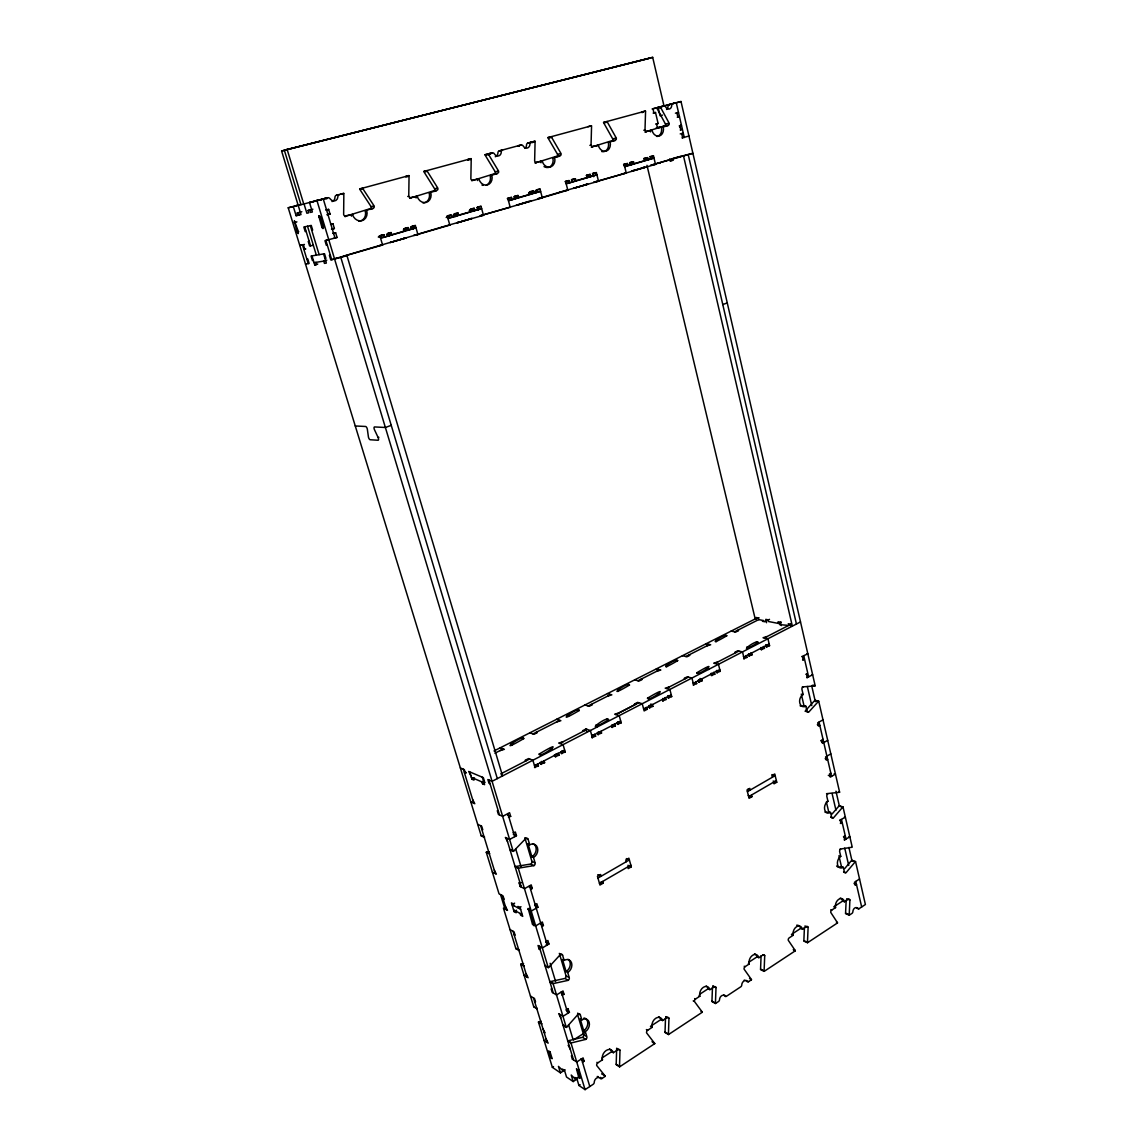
<?xml version="1.0" encoding="UTF-8"?>
<svg xmlns="http://www.w3.org/2000/svg" width="1147" height="1147" viewBox="0 0 1147 1147"><rect width="100%" height="100%" fill="white"/><g stroke="black" fill="none" stroke-linecap="round" stroke-linejoin="round"><path stroke-width="1.5" d="M409.923 198.187L434.498 190.56A2.351 1.993 74.5 0 0 434.613 188.796L424.103 172.064A2.366 2.007 73.4 0 1 423.845 171.433L427.014 170.659A2.38 2.007 73.6 0 0 427.286 171.29L437.81 188.094A2.351 1.993 74.7 0 1 437.695 189.843L430.756 192.51A8.273 7.04 74.3 0 1 426.225 202.374A8.273 7.04 74.3 0 1 417.207 196.323L409.794 197.685A2.38 2.036 73.7 0 1 408.762 196.237L409.049 176.265A2.394 2.036 72.7 0 0 408.949 175.591L405.823 176.351A2.38 2.022 72.5 0 1 405.923 177.025L408.002 176.523M471.761 180.782L495.103 173.512A2.294 1.893 76.6 0 0 495.232 171.806L485.281 155.361A2.323 1.907 75.6 0 1 485.038 154.745L488.35 153.927A2.323 1.921 75.7 0 0 488.608 154.544L498.558 171.046A2.308 1.907 76.7 0 1 498.443 172.767L491.819 175.333A8.072 6.71 76.4 0 1 487.461 184.925A8.072 6.71 76.4 0 1 478.901 178.961L471.833 180.251A2.323 1.936 75.9 0 1 470.858 178.817L471.216 159.29A2.337 1.936 75 0 0 471.116 158.63L467.847 159.433A2.323 1.936 74.9 0 1 467.933 159.935M535.205 162.931L557.428 155.992A2.237 1.807 78.2 0 0 557.542 154.329L548.166 138.199A2.265 1.821 77.4 0 1 547.936 137.583L551.392 136.722A2.265 1.821 77.5 0 0 551.621 137.339L561.012 153.526A2.251 1.807 78.3 0 1 560.897 155.203L554.589 157.655A7.871 6.38 78.2 0 1 554.159 163.548A7.886 6.38 78.2 0 1 544.424 165.068A7.871 6.38 78.2 0 1 542.302 161.125L535.563 162.329A2.265 1.85 77.8 0 1 534.645 160.924L535.076 141.855A2.28 1.85 77 0 0 534.989 141.21L531.577 142.056A2.265 1.835 76.9 0 1 531.663 142.701L534.502 141.999M591.422 147.103L612.57 140.493A2.194 1.721 79.5 0 0 612.684 138.859L603.795 123.001A2.208 1.735 78.7 0 1 603.58 122.414L607.15 121.525A2.222 1.749 78.8 0 0 607.365 122.112L616.269 138.027A2.194 1.735 79.6 0 1 616.14 139.662L610.118 142.027A7.714 6.108 79.4 0 1 606.075 151.16A7.714 6.108 79.4 0 1 598.347 145.339L591.924 146.472A2.222 1.764 79.1 0 1 591.049 145.096L591.551 126.428A2.222 1.764 78.4 0 0 591.465 125.797L587.938 126.686M844.651 868.637L851.518 860.508A1.778 1.247 -72.6 0 1 851.863 860.221L855.547 861.555L865.397 904.51L859.031 908.725A1.778 1.233 -71.6 0 1 857.612 908.481A3.57 2.48 -71.5 0 0 854.773 908.008A3.57 2.48 -71.5 0 0 852.881 911.607A1.792 1.247 -71.4 0 1 851.934 913.413L849.282 915.163A1.792 1.247 -71.3 0 1 849.224 914.689L849.898 900.008A1.792 1.247 -71.6 0 0 848.278 899.291L844.479 901.786A6.294 4.402 -71.4 0 0 838.758 899.291A6.294 4.402 -71.4 0 0 835.561 907.607L831.718 910.116A1.807 1.262 -71.1 0 0 830.801 912.496L837.339 922.532A1.807 1.262 -70.9 0 1 837.496 922.934L807.517 942.734A1.835 1.29 -69.9 0 1 807.474 942.261L808.119 927.335A1.835 1.29 -70.2 0 0 806.427 926.633L802.484 929.213A6.438 4.559 -70 0 0 796.505 926.747A6.438 4.559 -70 0 0 793.222 935.249L789.222 937.859A1.85 1.305 -69.6 0 0 788.276 940.296L795.129 950.404A1.85 1.305 -69.4 0 1 795.301 950.806L764.16 971.366A1.878 1.333 -68.4 0 1 764.103 970.878L764.719 955.695A1.878 1.333 -68.7 0 0 762.956 955.007L758.855 957.688A6.595 4.717 -68.4 0 0 752.618 955.279A6.595 4.717 -68.4 0 0 749.235 963.967L745.091 966.677A1.893 1.362 -68 0 0 744.116 969.172L751.299 979.337A1.893 1.348 -67.8 0 1 751.471 979.753L748.561 981.674A1.893 1.348 -67.8 0 1 747.285 981.775L746.382 980.9A3.785 2.71 -67.6 0 0 741.937 983.839L741.679 985.474A1.893 1.362 -67.5 0 1 740.733 986.836L726.467 996.27A1.907 1.376 -67 0 1 725.162 996.37L724.244 995.51A3.828 2.753 -66.8 0 0 719.714 998.492L719.456 1000.141A1.921 1.376 -66.7 0 1 718.495 1001.532L715.499 1003.51A1.921 1.376 -66.6 0 1 715.441 1003.008L716.015 987.553A1.921 1.391 -66.9 0 0 714.165 986.879L709.893 989.66A6.767 4.903 -66.5 0 0 703.355 987.309A6.767 4.903 -66.5 0 0 699.856 996.213L695.526 999.037A1.936 1.405 -66.1 0 0 694.523 1001.603L702.079 1011.84A1.936 1.391 -66 0 1 702.265 1012.256L668.5 1034.551A1.964 1.434 -64.8 0 1 668.443 1034.049L668.959 1018.307A1.979 1.434 -65 0 0 667.038 1017.647L662.593 1020.543A6.939 5.075 -64.6 0 0 655.769 1018.264A6.939 5.075 -64.6 0 0 652.141 1027.368L647.639 1030.307A1.993 1.462 -64.2 0 0 646.607 1032.917L654.536 1043.225A1.993 1.448 -64.1 0 1 654.722 1043.641L619.595 1066.853L616.269 1064.731A2.022 1.477 -62.8 0 1 616.197 1064.215L616.67 1048.243M645.101 132.005L665.332 125.654A2.151 1.649 80.5 0 0 665.461 124.048L657.03 108.478A2.165 1.663 79.8 0 1 656.815 107.89L660.486 106.972A2.179 1.663 79.9 0 0 660.686 107.546L669.131 123.188A2.151 1.649 80.6 0 1 669.016 124.794L663.238 127.073A7.556 5.835 80.5 0 1 659.339 135.991A7.556 5.835 80.5 0 1 651.983 130.242L645.833 131.317A2.165 1.677 80.2 0 1 645.001 129.955L645.56 111.689A2.179 1.692 79.6 0 0 645.474 111.058L641.847 111.976A2.179 1.677 79.5 0 1 641.919 112.592L643.123 112.291M617.086 1048.501L619.997 1050.308L619.523 1066.337A2.022 1.477 -62.8 0 0 619.595 1066.853M668.5 1034.551L665.102 1032.572A1.964 1.434 -64.7 0 1 665.031 1032.071L665.504 1018.106M715.499 1003.51L712.029 1001.661A1.921 1.376 -66.6 0 1 711.957 1001.173L712.459 987.452M764.16 971.366L760.619 969.659A1.864 1.333 -68.4 0 1 760.561 969.172L761.092 955.709M807.517 942.734L803.918 941.142A1.821 1.29 -69.9 0 1 803.861 940.655L804.434 927.421M849.282 915.163L845.626 913.672A1.792 1.247 -71.3 0 1 845.568 913.198L846.171 900.18M855.547 861.555A1.792 1.247 -72.7 0 0 855.189 861.856L846.013 872.738A1.792 1.262 -72.3 0 1 844.393 871.992L843.776 871.763M839.962 849.11L851.848 847.289A1.792 1.262 -73 0 0 852.221 847.117L843.002 806.943A1.807 1.29 -73.9 0 0 842.644 807.23L833.31 818.04A1.807 1.29 -73.5 0 1 831.647 817.238L831.045 817.022M831.976 814.098L838.959 806.026A1.792 1.29 -73.9 0 1 839.303 805.739L843.002 806.943M563.492 1025.002A2.079 1.563 -61.9 0 1 563.048 1025.361L566.303 1027.411A2.079 1.563 -61.9 0 0 566.733 1027.052L578.231 1014.149A2.065 1.548 -62.5 0 1 580.339 1014.837L581.844 1019.898A7.212 5.405 -62.5 0 1 589.157 1022.264A7.212 5.405 -62.5 0 1 585.357 1031.669L586.848 1036.702A2.065 1.534 -62.3 0 1 585.759 1039.397L571.507 1042.867A2.079 1.548 -61.7 0 0 571.02 1043.096L567.779 1041.003A2.065 1.548 -61.7 0 1 568.252 1040.773L582.49 1037.318A2.05 1.534 -62.2 0 0 583.579 1034.637L577.572 1014.507M805.839 710.28L814.657 700.559A1.835 1.348 -76.7 0 1 815.015 700.272L818.714 701.204L839.604 792.161A1.807 1.29 -74.4 0 1 839.217 792.319L826.528 793.681M818.714 701.204A1.835 1.348 -76.8 0 0 818.356 701.477L808.721 712.129A1.85 1.362 -76.4 0 1 807.001 711.212L805.768 710.882M545.485 965.401A2.093 1.62 -62.6 0 1 545.04 965.745L548.266 967.638A2.093 1.62 -62.7 0 0 548.725 967.279L560.439 954.462A2.079 1.606 -63.3 0 1 562.589 955.207L564.138 960.412A7.269 5.577 -63.3 0 1 571.607 963.021A7.269 5.577 -63.3 0 1 567.736 972.498L569.27 977.66A2.079 1.591 -63 0 1 568.166 980.355L553.614 983.509A2.093 1.606 -62.4 0 0 553.126 983.725L549.886 981.803A2.079 1.606 -62.3 0 1 550.374 981.588L564.912 978.448A2.065 1.577 -63 0 0 566.016 975.753L559.335 953.372M510.487 849.497A2.122 1.721 -64.7 0 1 510.028 849.841L513.211 851.389A2.122 1.721 -64.8 0 0 513.684 851.045L525.856 838.4A2.108 1.706 -65.6 0 1 528.093 839.303L529.713 844.766A7.369 5.921 -65.4 0 1 537.499 847.848A7.369 5.921 -65.4 0 1 533.498 857.454L535.104 862.874A2.108 1.677 -65.1 0 1 533.957 865.612L518.831 868.107A2.122 1.706 -64.3 0 0 518.315 868.308L515.118 866.702A2.108 1.692 -64.3 0 1 515.634 866.515L530.731 864.035A2.093 1.677 -65 0 0 531.878 861.311L524.867 837.797M577.644 1077.535L575.292 1079.083L574.79 1077.434L576.941 1078.897L578.934 1085.463L585.07 1089.65L593.114 1084.331A2.05 1.505 -61.7 0 0 594.261 1082.266A4.101 2.997 -61.8 0 1 596.555 1078.123A4.101 2.997 -61.8 0 1 600.168 1078.366A2.05 1.491 -62 0 0 601.96 1078.495L605.243 1076.33A2.036 1.491 -62.1 0 0 605.043 1075.9L596.712 1065.534A2.05 1.505 -62.2 0 1 597.788 1062.868L602.476 1059.799A7.126 5.248 -62.6 0 1 606.218 1050.48A7.126 5.248 -62.6 0 1 613.358 1052.702L617.989 1049.677A2.022 1.491 -63 0 1 619.997 1050.308M578.934 1085.463L580.11 1084.689M602.189 1057.849L611.695 1051.656L613.358 1052.702M650.449 1026.379L660.887 1019.583L662.593 1020.543M699.555 994.363L708.143 988.757L709.893 989.66M748.833 962.218L757.077 956.842L758.855 957.688M791.416 934.461L800.678 928.425L802.484 929.213M833.74 906.861L842.658 901.055L844.479 901.786M578.547 1076.646L576.454 1068.746L577.945 1070.395L580.067 1078.366L578.547 1076.646L579.737 1075.872M565.098 1069.821L560.439 1072.846L558.446 1066.38L562.948 1070.71L562.446 1069.076L564.539 1070.495L566.518 1077.004L573.199 1081.564L577.902 1078.481M578.031 1070.624L579.221 1069.85M582.504 1062.251L584.095 1061.219L583.092 1057.892L576.726 1062.007L572.396 1059.14L571.392 1055.813L572.468 1056.53M572.396 1059.14L573.199 1058.624M859.547 878.989L854.515 882.244L855.232 885.326L856.494 884.509L854.042 883.577M541.269 1021.303L538.918 1021.848A2.007 1.534 -61.1 0 0 538.445 1022.049L552.367 1067.341L553.528 1066.595M573.572 1039.87L584.927 1032.644M567.865 1008.571L569.428 1012.299L562.962 1016.342L558.646 1013.647L560.74 1017.719M844.178 839.891L849.884 836.923L848.966 836.607M513.899 196.653L514.487 198.832L515.318 198.46M568.396 1008.901L566.245 1009.575M843.446 836.751L844.722 835.962M561.887 995.051L564.052 994.377L563.019 990.951L556.51 994.965L552.194 992.341L551.162 988.915L552.237 989.56M839.633 820.205L845.368 817.252L844.45 816.951M840.364 823.36L841.64 822.571M472.091 218.446L457.094 222.848L471.302 218.561L469.668 218.848M546.23 941.472L547.893 940.497L548.94 944.01L542.33 947.924L538.029 945.486L539.09 948.985L539.922 948.497M830.815 773.164L829.51 773.924L830.256 777.15L835.446 774.067L834.213 773.695M541.742 926.518L543.406 925.543L542.345 922.002L535.678 925.887L532.466 924.124L528.136 908.395L529.613 910.216L534.115 925.815L532.466 924.124M599.465 883.305L630.821 865.11M748.661 796.678L776.361 780.591M602.619 881.47L603.121 883.204L599.953 885.054L597.458 876.322L600.641 874.487L601.143 876.236L597.802 874.674M626.262 861.712L625.789 859.978L628.886 858.185L631.294 866.831L628.198 868.623L627.71 866.903M751.457 795.043L751.873 796.721L749.077 798.341L746.998 789.996L749.794 788.376L750.21 790.039L747.815 789.236M772.404 777.207L772.003 775.544L774.755 773.967L776.763 782.24L774.024 783.831L773.623 782.182M830.815 753.88L825.582 756.92L826.342 760.174L827.647 759.414L825.18 758.683M758.153 642.463C756.203 638.75 732.947 657.675 758.153 642.463L756.332 642.076M696.788 672.787C698.308 676.945 723.413 656.758 696.788 672.787L698.566 673.232M597.974 878.072L629.373 859.92L626.362 858.587M747.414 791.674L775.157 775.63L771.945 774.598M608.512 719.728C607.609 714.767 579.264 737.521 608.512 719.728L606.806 719.183M647.525 698.193C648.715 702.724 675.569 681.304 647.51 698.193L649.245 698.695M535.176 904.625L536.839 903.664L537.914 907.234L531.219 911.091L528.007 909.356L529.685 908.395M823.016 739.313L821.696 740.073L822.456 743.342L827.704 740.317M823.231 741.306L821.854 741.837M539.19 754.052C539.219 759.601 570.489 735.198 539.19 754.052L540.825 754.669M521.01 906.761L518.53 908.195L517.985 906.431L520.078 907.564L522.745 916.353L520.652 915.206L520.121 913.456M514.028 905.757L513.498 904.008L511.433 902.89L514.085 911.607L516.566 910.202M514.616 903.148L511.978 904.653L520.638 909.327M726.768 635.782C724.847 632.384 701.749 650.421 726.768 635.782L725.047 635.409M823.001 719.829L817.711 722.825L818.471 726.123L819.804 725.363L817.338 724.703M530.602 889.427L532.294 888.466L531.204 884.882L524.466 888.696L520.193 886.488L519.118 882.903L519.964 882.43M629.459 685.06C628.097 680.902 601.989 701.29 629.474 685.06L627.81 684.601M677.662 660.643C675.769 656.973 651.797 675.956 677.662 660.643L675.97 660.242M520.193 886.488L521.039 886.014M579.292 710.48C578.676 705.735 550.159 727.7 579.292 710.48L577.687 709.964M521.441 882.731L519.118 882.903M523.72 738.611C523.835 733.32 492.852 756.834 523.72 738.611L522.172 738.051M507.533 841.597L505.368 837.439L509.612 839.446L516.465 835.719L515.376 832.048L513.125 832.736M805.925 674.264L807.259 673.533M806.699 677.619L812.664 674.852L811.746 674.651M508.422 817.065L510.673 816.392L509.555 812.693L502.658 816.363L498.415 814.442L497.296 810.743L498.357 811.216M801.825 656.557L807.832 653.819L806.914 653.618M802.613 659.941L803.961 659.21M534.516 767.443L538.445 765.909L537.355 763.845M540.71 764.232L544.61 762.698L544.079 760.834M555.22 756.69L559.091 755.156L558.015 753.12M561.299 753.522L565.17 752.002L563.077 744.632L558.661 743.055L563.062 741.751M591.852 737.636L595.637 736.145L594.576 734.137M597.759 734.553L601.544 733.076L601.042 731.256M611.623 727.356L615.38 725.879L614.319 723.886M617.444 724.331L621.187 722.854L619.222 715.613L614.663 714.208L618.95 712.932L635.667 704.315L634.52 703.986L637.617 702.38L642.234 703.728L644.127 710.925L647.223 709.305L646.177 707.341M649.231 707.799L652.887 706.366L652.414 704.573L650.679 704.072M662.522 700.889L666.149 699.469L665.102 697.519M668.099 697.978L671.712 696.573L669.862 689.433L665.203 688.171L669.389 686.924M693.146 684.96L696.702 683.569L695.67 681.648M698.58 682.135L702.136 680.745L701.692 678.981L699.899 678.522M711.341 675.497L714.868 674.121L713.821 672.214M716.703 672.716L720.201 671.339L718.466 664.314L713.692 663.181L717.778 661.962M743.6 658.722L747.041 657.389L746.023 655.51M748.805 656.012L752.246 654.679L750.912 652.743M761.034 649.661L764.447 648.342L763.415 646.478M766.167 646.994L769.565 645.675L767.931 638.75L763.056 637.732L767.056 636.556M534.516 765.809L564.639 750.152M591.909 736.001L620.685 721.047M643.668 709.133L671.267 694.795M693.29 683.354L719.771 669.59M743.772 657.131L769.15 643.94M500.68 773.924L529.642 758.984M559.75 743.457L587.02 729.392M615.796 714.552L638.764 702.71M666.364 688.487L688.386 677.117M714.882 663.468L738.883 651.08M764.26 637.99L791.444 623.982M481.926 781.91L482.5 783.759L485.095 782.426M800.52 621.918L492.077 781.322L487.862 779.544L488.995 783.286L490.056 783.731M592.411 737.822L590.375 730.51L585.902 729.019L582.662 730.696L583.78 731.069M469.682 771.874L471.933 779.229L474.514 777.91M766.54 622.735L765.752 619.366L768.117 619.824L768.519 621.516L778.498 623.452L781.222 622.061M465.739 772.203L464.449 772.863L466.313 772.849M769.522 619.337L764.791 621.746L762.44 621.287L763.787 620.599L758.697 619.609M494.013 750.941L755.615 618.72M646.965 165.311L755.199 618.921L759.056 617.789M494.873 753.221L503.347 748.934M532.968 733.937L559.793 720.345M588.139 705.993L610.763 694.537M637.961 680.759L659.697 669.748M685.834 656.514L709.534 644.514M734.61 631.811L759.113 619.394M358.71 221.199A8.445 7.355 71.4 0 0 365.219 210.876L373.994 207.765A2.409 2.093 72 0 0 374.108 205.958L362.968 188.854A2.437 2.108 70.7 0 1 362.696 188.208L359.685 188.94A2.437 2.108 70.6 0 0 359.957 189.585L371.069 206.618L373.592 206.073M390.08 242.562L406.038 238.003M355.255 425.967L365.592 426.483A2.237 0.889 69 0 1 367.37 429.394L368.416 436.964A2.237 0.889 68.8 0 0 370.166 439.745L378.037 440.262A2.265 0.903 68.8 0 0 378.152 437.581L378.868 437.308M391.242 425.351L385.378 427.487L374.539 426.942A2.265 0.918 69 0 0 374.495 429.781L378.152 437.581M722.782 304.557L727.27 302.923M484.579 837.095A2.065 1.692 -64.2 0 1 484.235 837.339L481.238 835.876L288.212 207.793L293.317 206.56L296.112 215.693L297.933 215.278L297.231 212.998L298.464 212.711L299.166 215.005L301.001 214.575L281.603 151.017L652.686 57.35L663.97 105.796M390.496 242.433L405.665 238.003M652.686 57.35L281.603 151.017M572.482 181.699L571.794 181.943L574.217 181.355M378.553 245.831L449.81 225.099M510.171 207.234L480.134 215.765L542.302 197.872L540.008 189.069L537.169 189.642M518.716 204.668L531.319 200.897L530.387 201.083M542.259 197.743L567.822 190.173L565.041 190.717M598.476 181.097L655.496 164.365L653.489 155.906L649.847 156.666M445.581 226.002L483.461 215.292L481.023 206.317L477.74 206.947L478.543 209.887M563.234 191.205L598.519 181.226L596.368 172.595L592.841 173.312L593.687 176.71M673.002 158.343L692.917 153.282L651.826 164.967M669.733 158.859L670.206 160.895L673.318 159.978M326.809 260.197L323.755 261.1L324.443 263.38L326.35 263.079L323.569 253.917M335.125 258.663L338.537 257.645M343.656 256.125L377.836 246.017M446.599 225.672L413.78 235.407L417.952 234.691L415.343 225.515L412.203 226.088L413.063 229.099M528.853 201.342L516.336 205.227L518.458 204.74M564.353 190.846L537.757 198.732L542.302 197.872M680.687 156.422L650.65 165.34L655.496 164.365M311.984 255.896L314.737 264.914L317.762 264.025M378.768 236.554L382.195 235.565M378.281 237.042L381.707 236.038M386.553 234.619L389.98 233.615M403.672 229.601L407.099 228.597M410.526 227.608L414.325 226.489M453.337 215.077L456.764 214.073M469.266 210.417L472.693 209.414M528.695 193.026L532.122 192.036M403.257 230.06L406.683 229.056M446.169 217.5L449.595 216.496M453.022 215.493L456.463 214.489M528.552 193.399L537.126 190.875M410.927 226.748L412.088 228.913L408.848 229.873L408.189 227.593L405.077 228.167L405.723 230.432L409.493 229.386M479.733 208.783L477.281 209.5L481.668 208.668L447.99 218.532M515.046 198.732L512.035 199.607L511.462 197.413L508.107 198.073L508.68 200.252L511.677 199.377M537.04 192.28L534.086 193.14L533.527 190.961L530.129 191.635L530.688 193.814L537.04 192.28L535.907 190.216M538.416 191.578L536.065 192.266L540.624 191.377L508.479 200.797M649.173 159.118L652.371 158.171M384.546 236.985L383.887 234.705L380.833 235.264L381.492 237.529L384.546 236.985L387.858 236.024L387.199 233.744L391.156 232.583L391.815 234.863L390.281 235.135M403.758 228.841L404.934 231.006L387.887 235.852L390.324 235.278M451.732 217.285L451.115 215.048L447.904 215.665L448.52 217.887L451.732 217.285L454.886 216.367L453.725 214.231M457.022 215.564L471.116 211.607L469.969 209.485M474.829 210.518L474.227 208.295L470.958 208.926L471.56 211.134L474.829 210.518L477.926 209.614L476.779 207.492M516.953 198.001L530.545 194.187L529.412 192.123M569.629 182.717L569.084 180.566L565.614 181.269L566.159 183.42L569.629 182.717L572.496 181.886L571.378 179.85M574.188 181.226L587.307 177.541L586.647 175.133L590.175 174.416L590.705 176.538L593.515 175.72L590.59 176.308M627.968 165.612L627.452 163.505L623.868 164.25L624.384 166.344L633.13 163.921M632.183 164.222L644.829 160.666L644.342 158.573L647.582 157.626L648.069 159.72L644.442 160.465L643.954 158.386L647.582 157.626M648.069 159.72L650.765 158.931L650.263 156.838L653.489 155.906M380.603 238.304L416.017 227.909L411.845 228.669M566.217 183.864L596.927 174.86L592.225 175.806M624.714 166.716L654.019 158.114L647.137 159.677M379.385 235.967L383.887 234.705M404.274 228.74L408.189 227.593M411.443 226.647L415.343 225.515M446.8 216.267L451.115 215.048M454.269 214.131L458.026 213.027L458.642 215.263M470.514 209.385L474.227 208.295M477.324 207.392L481.023 206.317M507.289 198.589L511.462 197.413M514.458 196.538L518.057 195.492L518.645 197.671M529.971 192.008L533.527 190.961M536.481 190.101L540.008 189.069M565.055 181.699L569.084 180.566M571.952 179.735L575.393 178.731L575.937 180.868M590.175 174.416L586.189 175.52M596.368 172.595L592.397 173.699M623.567 164.595L627.452 163.505M629.603 162.831L633.474 161.756L633.976 163.849M303.869 249.415L305.79 248.956M585.429 184.753L587.852 184.165L573.457 188.352L587.149 184.28L585.4 184.624M469.711 218.991L471.517 218.518M403.816 238.49L405.393 238.06L403.773 238.347M301.288 244.985L299.768 245.429L304.414 244.454M332.73 233.357L335.655 232.798L337.06 237.443L324.959 240.698L326.365 245.343L327.325 245.157M682.049 137.955L688.946 136.006M632.212 164.351L630.262 164.853M516.996 198.13L514.587 198.718M457.065 215.708L455.015 216.238M335.655 232.798L333.103 233.472M332.315 229.099L334.379 228.511L332.974 223.837L330.537 224.353M680.214 130.012L681.791 129.568M298.005 231.852L297.087 232.038L298.163 233.587L298.449 231.751L294.349 220.754L297.087 232.038L298.607 231.608M330.91 224.425L332.974 223.837M656.6 127.919L659.711 127.045M665.303 125.812L657.475 128.02L656.514 123.905L658.091 123.475L655.51 112.492L653.13 113.08M345.061 216.439L370.954 208.424A2.409 2.079 71.8 0 0 371.069 206.618M366.725 210.532A8.473 7.384 71.5 0 1 362.008 220.654A8.473 7.384 71.5 0 1 352.516 214.532L344.731 215.994A2.437 2.136 70.6 0 1 343.641 214.503L343.842 194.072A2.452 2.136 69.5 0 0 343.727 193.384L340.774 194.101M296.901 221.858L294.205 222.604L295.553 222.317M325.734 210.044L328.644 209.385L330.049 214.088L327.239 214.819M642.98 167.72L645.159 167.218L631.452 171.204L644.514 167.304L642.707 167.663M296.112 215.693L299.166 214.862M326.565 209.958L328.644 209.385M655.51 112.492L653.933 112.922L652.958 108.793L664.357 105.696M297.231 212.998L301.833 211.722M298.191 205.37L304.041 203.965L306.866 213.242L308.744 212.812L308.041 210.489L312.873 209.227M288.212 207.793L299.453 204.883M318.178 200.094L303.754 204.037L287.08 149.253M308.041 210.489L309.762 210.087L310.479 212.424L312.371 211.98L309.532 202.632L327.655 197.757A2.466 2.151 68.9 0 1 330.092 198.804A4.918 4.287 69.1 0 0 337.906 196.667A2.452 2.136 69.5 0 1 339.383 194.56M331.999 201.557A4.903 4.287 68.9 0 0 334.953 197.37A2.437 2.136 69.4 0 1 336.429 195.277L343.727 193.384M359.685 188.94L408.949 175.591M423.845 171.433L471.116 158.63M485.038 154.745L492.235 152.866A2.308 1.907 75.9 0 1 494.371 153.884A4.617 3.799 75.9 0 0 498.615 155.906A4.617 3.799 75.9 0 0 501.268 151.992L501.368 151.332A2.308 1.893 76.2 0 1 502.601 150.042M495.275 156.723A4.602 3.785 75.8 0 0 497.927 152.823L498.027 152.164A2.294 1.893 76.1 0 1 499.246 150.874L521.096 144.995A2.28 1.864 76.7 0 1 523.175 145.999A4.574 3.713 76.8 0 0 527.319 148.02A4.574 3.713 76.8 0 0 529.928 144.164L530.029 143.504A2.28 1.85 77 0 1 531.233 142.228M524.925 148.364A4.559 3.699 76.7 0 0 526.53 144.995L526.631 144.35A2.28 1.85 76.9 0 1 527.821 143.074L534.989 141.21M547.936 137.583L591.465 125.797M603.58 122.414L645.474 111.058M656.815 107.89L663.869 106.04A2.165 1.663 80 0 1 665.704 107.029A4.316 3.298 80 0 0 669.361 109.008A4.316 3.298 80 0 0 671.726 105.395L671.812 104.778A2.165 1.649 80.2 0 1 672.902 103.588L676.243 102.671L684.272 137.497M309.532 202.632L326.637 198.116L324.085 198.732M667.826 105.022L672.586 103.732M676.271 102.8L681.017 101.51L815.173 685.763A1.85 1.362 -77.3 0 1 814.771 685.892L802.298 686.938M294.765 206.016L298.593 204.955M649.102 58.425L284.327 150.142L300.958 204.711M676.243 102.671L664.6 105.839L681.017 101.51M652.098 108.979L663.869 106.04M657.632 108.32L660.686 107.546M604.397 122.858L607.365 122.112M527.821 143.074L530.66 142.371M518.272 145.698L521.096 144.995M548.739 138.056L551.621 137.339M499.246 150.874L502.042 150.185M489.468 153.555L492.235 152.866M485.841 155.232L488.608 154.544M467.933 160.093L470.671 159.433M424.634 171.935L427.286 171.29M662.479 115.144L660.07 115.732L658.134 107.46M336.429 195.277L338.895 194.689M360.459 189.456L362.968 188.854M675.411 113.18L678.494 112.435L676.916 112.865L677.877 117.037L679.454 116.593L677.26 117.195M325.232 198.359L327.655 197.757M315.984 200.696L318.966 199.965M320.357 199.664L323.268 198.961L335.039 238.189M294.306 206.13L298.163 205.198M309.805 202.374L312.773 201.657M315.769 200.926L323.311 199.105M342.351 194.431L343.34 194.187M655.697 124.034L658.091 123.475M665.461 124.048L668.515 123.331M643.797 130.242L645.001 129.955M655.883 128.306L663.855 126.457M664.959 126.442L668.027 125.726M612.684 138.859L615.667 138.156M663.238 127.073L661.403 127.503A7.542 5.835 80.4 0 1 657.045 136.507M645.302 132.034L646.521 131.747M651.983 130.242L650.163 130.672A7.542 5.835 80.4 0 0 650.521 131.862M589.873 145.368L591.049 145.096M612.14 141.31L615.122 140.622M679.268 125.855L681.461 125.267L679.884 125.711L680.831 129.869M610.118 142.027L608.326 142.443A7.699 6.093 79.4 0 1 601.788 151.59M557.542 154.329L560.424 153.655M596.583 145.741L598.361 145.339M591.508 147.174L592.698 146.902M556.94 156.838L559.822 156.193M554.589 157.655L552.854 158.057A7.857 6.366 78.1 0 1 546.058 167.448M495.217 171.806L497.999 171.175M542.287 161.125L540.581 161.512A7.857 6.366 78.1 0 0 540.997 162.745M535.276 163.003L536.423 162.745M494.543 174.401L497.325 173.785M491.819 175.333L490.156 175.692A8.058 6.71 76.4 0 1 486.342 185.097M434.613 188.796L437.265 188.208M478.901 178.961L477.252 179.333A8.058 6.71 76.4 0 0 477.697 180.595M680.214 133.912L683.282 133.224L681.719 133.669L682.666 137.812M407.73 196.467L408.762 196.237M327.139 214.733L330.049 214.088M433.867 191.477L436.52 190.889M318.823 217.041L320.271 216.726M430.756 192.51L429.164 192.868A8.258 7.025 74.2 0 1 427.171 201.255A8.244 7.025 74.2 0 1 422.928 202.919M417.221 196.323L415.644 196.667A8.258 7.025 74.2 0 0 416.103 197.958M409.809 198.316L410.855 198.087M370.237 209.385L372.775 208.84M352.516 214.532L351.025 214.862A8.445 7.355 71.4 0 0 351.527 216.166M344.903 216.582L345.892 216.367M629.875 162.501L633.474 161.756M321.777 226.791L323.225 226.489M643.926 160.852L644.829 160.666M306.134 231.379L305.217 231.565L303.812 227.006L311.253 225.429L312.658 230.045L311.726 230.246M630.104 164.939L630.19 162.716M536.237 1007.754L537.255 1008.399A2.022 1.548 -61.3 0 1 536.825 1008.743L533.756 1006.808L520.709 964.34A2.022 1.577 -61.8 0 1 521.197 964.14L523.591 963.652M571.894 179.434L575.393 178.731M587.178 177.255L590.705 176.538M586.432 177.713L587.307 177.541M657.919 163.361L660.271 162.888M670.206 160.895L672.629 160.408M331.454 229.099L334.379 228.511M631.897 170.86L633.689 170.502M624.169 164.48L626.248 173.025L593.802 182.158L598.519 181.226M621.473 173.971L626.248 173.025M518.057 195.492L514.688 196.151L515.462 199.048M530.688 193.814L534.086 193.14M529.699 194.345L530.545 194.187M597.157 181.154L598.333 180.925M508.68 200.252L512.035 199.607M574.059 187.965L575.808 187.635M559.779 192.223L560.926 191.993M309.145 241.257L308.228 241.444L309.618 245.974L313.332 245.3M458.026 213.027L454.8 213.643L455.617 216.611M334.121 238.003L337.06 237.443M328.788 239.838L325.877 240.383L331.712 259.666L382.568 245.014L379.514 245.53M516.996 204.854L518.114 204.639M480.536 215.822L483.461 215.292M391.156 232.583L388.087 233.142L388.962 236.167M405.723 230.432L408.848 229.873M404.16 231.149L404.934 231.006M457.252 222.532L458.872 222.231M441.796 227.12L442.857 226.934M417.637 234.275L418.669 234.088M414.77 235.092L417.909 234.547M390.711 242.218L392.245 241.945M374.582 247.006L375.585 246.834M306.851 259.136L307.769 258.978L309.131 263.466L305.489 264.054M330.35 255.193L329.39 255.351L330.78 259.968L346.982 255.695L502.558 775.902L501.483 775.472M313.36 260.412L312.443 260.57L311.066 256.053L324.529 253.759L325.92 258.347L324.959 258.505M343.053 256.34L345.677 255.91M314.049 262.663L325.648 260.799M314.737 264.914L316.601 264.627L315.912 262.362M503.117 898.89L504.135 899.434L503.06 895.965L499.031 893.8L486.271 852.278A2.05 1.677 -63.6 0 1 486.772 852.092L489.253 851.705M758.296 617.932L755.973 617.487L756.375 619.151M788.247 623.71L790.713 624.183L791.1 625.904L792.333 626.133L683.54 156.064M788.649 625.416L779.559 624.613M737.363 630.42L738.525 630.649L735.757 632.054L731.141 631.094M765.909 644.886L769.565 645.675M765.752 645.259L766.769 647.123M760.791 647.539L764.447 648.342M717.477 640.485L715.757 640.098L716.187 641.804M748.747 647.324L746.941 646.937L747.357 648.672M706.108 643.739L710.681 644.772L706.71 645.933M748.604 653.862L752.246 654.679M748.389 654.277L749.407 656.156M736.03 652.557L734.826 652.285L737.679 650.808L742.51 651.897L744.202 658.865M743.414 656.557L747.041 657.389M688.702 655.066L689.834 655.324L686.967 656.787L682.436 655.697M813.323 685.318L815.173 685.763M812.305 685.304L814.155 685.748M706.595 667.726L708.387 668.171L708.717 669.49M716.617 670.465L720.201 671.339M716.258 670.952L717.291 672.859M802.513 694.365L803.129 694.523A6.481 4.789 -76.7 0 0 799.774 702.968A6.481 4.789 -76.7 0 0 805.839 706.208L807.001 711.212M711.283 673.232L714.868 674.121M710.595 673.662L711.943 675.655M815.273 700.702L818.356 701.477M667.984 665.547L666.307 665.131L666.751 666.851M800.104 705.778A6.466 4.789 -76.7 0 0 804.004 705.749L805.839 706.208M656.342 668.887L660.815 670.034L656.758 671.239M698.58 679.841L702.136 680.745M698.136 680.372L699.183 682.293M685.404 678.651L684.229 678.35L687.211 676.816L691.928 678.035L693.734 685.117M805.036 711.169L808.105 711.957M693.161 682.651L696.702 683.569M640.944 679.239L642.048 679.54L639.065 681.06L634.649 679.856M668.214 695.598L671.712 696.573M657.733 692.931L659.482 693.405M667.64 696.2L668.687 698.15M662.651 698.48L666.149 699.469M619.394 690.164L617.746 689.691L618.219 691.44M649.403 705.348L652.887 706.366M607.494 693.577L611.838 694.853L607.695 696.086M648.743 706.007L649.804 707.971M643.768 708.287L647.223 709.305M828.292 775.386L831.561 776.376L819.044 722.08M591.25 704.416L592.325 704.745L589.214 706.323L584.913 704.989M617.76 721.778L621.187 722.854M838.686 791.86L839.604 792.161M616.957 722.51L618.018 724.503M611.968 724.789L615.38 725.879M773.135 781.064L776.763 782.24M567.192 715.269L568.783 715.785M597.831 725.234L596.153 724.689L596.813 727.112M827.331 801.065L827.948 801.266A6.352 4.559 -73.8 0 0 824.679 809.624A6.352 4.559 -73.8 0 0 830.543 812.463L831.647 817.238M839.575 806.226L842.644 807.23M598.161 731.958L601.544 733.076M556.625 719.284L560.854 720.703L556.61 721.965M597.257 732.732L598.333 734.754M824.937 812.076A6.352 4.559 -73.7 0 0 828.708 811.847L830.543 812.463M592.268 735.012L595.637 736.145M830.858 817.209L832.708 817.825M748.274 795.488L751.873 796.721M536.223 732.288L537.269 732.661L534.015 734.295L529.857 732.818M561.858 750.798L565.17 752.002M560.783 751.672L561.858 753.722M550.359 748.303L551.994 748.905M840.149 856.178L840.765 856.393A6.309 4.445 -72.5 0 0 837.554 864.709A6.309 4.445 -72.5 0 0 843.303 867.333L844.393 871.992M852.121 860.737L855.189 861.856M555.793 753.952L559.091 755.156M554.417 754.74L555.765 756.891M837.769 866.974A6.294 4.445 -72.5 0 0 841.468 866.645L843.303 867.333M512.752 744.174L511.204 743.6L511.734 745.392M843.575 871.82L845.411 872.509M541.341 761.45L544.61 762.698M540.165 762.382L541.255 764.447M500.293 747.758L504.379 749.321L500.02 750.625M526.244 760.733L525.168 760.318L528.552 758.568L532.896 760.232L535.061 767.658M535.176 764.648L538.445 765.909M820.722 740.589L821.754 741.593M846.701 898.732L849.898 900.008M856.279 907.621L859.031 908.725M834.643 907.234L835.561 907.607M845.568 913.198L848.307 914.317M830.801 909.743L831.718 910.116M836.435 922.145L837.339 922.532M836.593 922.561L837.496 922.934M460.348 767.945L464.334 769.623L465.453 773.279M470.815 775.558L468.679 771.458L483.346 777.637L484.478 781.365L483.432 780.921M471.36 777.394L483.991 782.784M471.933 779.229L473.955 780.103L473.396 778.268M482.5 783.759L484.564 784.648L482.299 777.193M804.95 925.973L808.119 927.335M791.874 934.662L793.222 935.249M803.861 940.655L806.57 941.859M627.896 865.311L631.294 866.831M507.476 814.943L510.673 816.392M472.679 799.66L474.786 803.717L470.8 801.911M793.337 949.587L795.129 950.404M793.495 949.988L795.301 950.806M525.398 838.041L528.093 839.303M513.268 834.227L516.465 835.719M529.097 843.547A7.355 5.921 -65.4 0 0 528.093 844.006L529.713 844.766M762.941 954.863L764.719 955.695M600.885 882.143L603.121 883.204M477.668 824.292L481.668 826.184L482.772 829.768L481.769 829.281M528.093 844.006L531.878 856.68L533.498 857.454M760.561 969.172L763.214 970.448M748.346 963.537L749.235 963.967M482.184 835.79L483.69 836.521M511.017 849.755L513.684 851.045M531.878 861.311L534.574 862.616M744.202 966.247L745.091 966.677M531.276 864.308L533.957 865.612M749.521 978.463L751.471 979.753M745.923 980.355L748.561 981.674M486.772 852.092L489.282 853.354M515.634 866.515L518.286 867.849M486.271 852.278L489.282 853.784A2.05 1.677 -63.7 0 1 489.783 853.597M529.068 886.817L532.294 888.466M494.3 870.129L496.379 874.157L492.35 872.064M712.961 985.961L716.015 987.553M712.861 986.191L713.721 986.649M723.843 994.908L725.592 995.811M534.688 905.528L537.914 907.234M711.957 1001.173L714.567 1002.55M698.982 995.754L699.856 996.213M694.666 998.578L695.526 999.037M693.218 1000.901L694.078 1001.36M701.204 1011.367L702.079 1011.84M541.255 924.367L543.406 925.543M701.39 1011.783L702.265 1012.256M513.569 909.872L522.229 914.603M505.411 906.388L507.49 910.388L503.447 908.166L515.906 948.712L518.946 950.49M514.085 911.607L516.15 912.74L515.62 910.99M545.7 942.189L548.94 944.01M546.216 944.368L547.291 944.985L529.527 885.828M559.879 953.673L562.589 955.207M665.977 1016.615L668.959 1018.307M665.762 1016.916L666.608 1017.403M510.028 929.572L514.071 931.866L515.118 935.278L514.1 934.705M564.138 960.412L562.503 959.48L566.102 971.552L567.736 972.498M539.09 948.985L540.165 949.587M665.031 1032.071L667.583 1033.547M566.016 975.753L568.726 977.33M650.879 1026.622L652.141 1027.368M517.87 949.257L518.874 949.845M547.105 966.333L548.725 967.279M565.442 978.764L568.166 980.355M646.378 1029.562L647.639 1030.307M651.998 1041.705L654.536 1043.225M653.03 1042.637L654.722 1043.641M521.197 964.14L523.735 965.659M550.374 981.588L553.069 983.194M520.709 964.34L523.763 966.161A2.022 1.577 -61.8 0 1 524.236 965.96M560.797 992.427L564.052 994.377M526.086 973.76L528.136 977.731L524.064 975.251M577.615 1013.159L580.339 1014.837M566.174 1010.292L569.428 1012.299M581.844 1019.898L580.21 1018.894L583.708 1030.651L585.357 1031.669M616.742 1048.903L617.573 1049.419M530.459 996.04L534.531 998.593L535.549 1001.904L534.531 1001.274M583.579 1034.637L586.303 1036.358M564.037 1025.346L566.733 1027.052M583.034 1037.662L585.759 1039.397M616.197 1064.215L618.692 1065.807M601.645 1059.269L602.476 1059.799M538.918 1021.848L541.47 1023.482M568.252 1040.773L570.962 1042.523M538.445 1022.049L541.513 1024.027A2.007 1.534 -61.2 0 1 541.986 1023.812M596.956 1062.323L597.788 1062.868M542.99 1028.859L545.026 1032.802L543.993 1032.142M569.27 1045.949L568.195 1045.247L570.288 1049.29M580.826 1059.082L584.095 1061.219M602.562 1074.28L605.243 1076.33M546.173 1039.211L548.194 1043.153L544.094 1040.444M600.311 1077.406L601.96 1078.495M575.292 1079.083L571.22 1075.026L573.199 1081.564M552.367 1067.341L560.439 1072.846M303.396 244.741L304.787 249.243M302.493 244.913L308.228 263.609M463.331 769.207L473.783 803.273M480.665 825.711L495.375 873.627M502.056 895.42L506.472 909.829M513.053 931.292L527.118 977.115M533.513 997.947L547.162 1042.465M500.536 894.603L504.967 908.998M310.321 225.629L319.153 254.677M307.525 226.231L316.343 255.15M304.744 226.805L310.536 245.802M515.677 848.837L521.211 867.232M550.116 963.294L555.621 981.588M568.568 1024.644L573.07 1039.569M317.031 200.825L513.211 851.389M518.315 868.308L548.266 967.638M553.126 983.725L566.303 1027.411M571.02 1043.096L585.07 1089.65M488.909 779.989L499.475 814.929M506.429 837.941L521.268 887.032M539.104 946.089L553.27 993.001M559.722 1014.321L573.471 1059.857M340.845 257.516L497.325 778.612M507.834 813.61L514.759 836.65M561.399 991.954L567.808 1013.317M581.5 1058.91L589.802 1086.524M379.901 235.866L382.611 245.143M585.902 729.019L586.662 731.757M447.33 216.166L449.853 225.242M611.695 725.721L612.197 727.528M507.849 198.474L510.214 207.378M662.636 699.269L663.095 701.046M565.629 181.584L567.851 190.316M761.221 648.055L761.637 649.79M801.28 694.064L804.004 705.749M826.385 801.911L828.708 811.847M838.916 855.734L841.468 866.645M781.322 625.617L780.519 622.219L778.096 621.746L778.498 623.452M802.456 656.686L803.23 660.07M806.542 674.407L807.316 677.762M840.249 820.406L840.98 823.575M844.063 836.966L844.794 840.106M807.345 686.48L811.775 705.62M832.091 793.509L835.948 810.212M844.722 848.092L848.723 865.455M803.129 694.523L801.954 689.49A1.85 1.376 -77.1 0 1 802.914 687.082M827.948 801.266L826.829 796.462A1.821 1.305 -74.1 0 1 827.747 794.068M840.765 856.393L839.661 851.705A1.807 1.276 -72.7 0 1 840.579 849.325M811.746 686.035L815.345 701.677M835.962 791.186L839.418 806.198M848.909 847.432L852.106 861.311M688.229 154.673L796.434 624.025M803.803 655.969L808.649 677.031M841.525 819.618L846.07 839.317M855.777 881.426L861.669 906.976M679.641 125.826A1.591 0.946 77 0 1 679.612 126.987M481.683 835.546A2.05 1.692 -64.1 0 1 481.238 835.876M534.201 1006.464A2.007 1.548 -61.3 0 1 533.756 1006.808M516.351 948.368A2.022 1.591 -62 0 1 515.906 948.712M533.054 843.662A7.355 5.921 -65.4 0 1 536.136 849.913A7.355 5.921 -65.4 0 1 531.878 856.68M837.152 866.544A6.294 4.445 -72.5 0 1 836.607 865.985M583.995 1017.977A7.197 5.405 -62.5 0 1 587.78 1023.353A7.197 5.405 -62.5 0 1 583.708 1030.651M568.066 959.351A7.255 5.577 -63.2 0 1 570.145 965.373A7.255 5.577 -63.2 0 1 566.102 971.552M744.618 980.112A1.878 1.348 -67.8 0 1 744.174 980.155M601.745 1073.735A2.036 1.491 -62 0 1 601.946 1074.166M598.189 1076.546A2.036 1.491 -62 0 1 597.229 1076.488M609.516 1048.86A7.111 5.248 -62.6 0 1 611.695 1051.656M658.808 1016.801A6.925 5.061 -64.6 0 1 660.887 1019.583M706.165 986.004A6.753 4.903 -66.5 0 1 708.143 988.757M754.497 953.788A6.581 4.717 -68.4 0 1 757.077 956.842M796.678 925.213A6.438 4.559 -69.9 0 1 800.678 928.425M840.292 898.015A6.294 4.402 -71.4 0 1 842.658 901.055M517.713 145.841A2.28 1.864 76.6 0 1 519.39 146.329M545.011 167.104A7.857 6.366 78.1 0 1 544.022 166.559M660.199 106.972A2.151 1.649 80 0 1 661.217 107.101M666.579 109.481A4.301 3.298 80 0 0 668.041 106.313L668.128 105.696A2.151 1.649 80.1 0 1 669.203 104.506M324.744 198.474A2.452 2.151 68.7 0 1 326.694 198.961M483.059 185.37A8.058 6.71 76.4 0 1 481.955 185.025M488.909 153.684A2.308 1.907 75.8 0 1 490.629 154.185M318.68 215.794L321.82 226.934A1.835 0.731 72.2 0 0 323.067 228.54A1.835 0.731 72.2 0 0 323.268 226.633L320.128 216.296L318.68 215.794M550.073 1051.942L548.538 1050.924L550.603 1057.649L552.137 1058.695L550.073 1051.942"/></g></svg>
